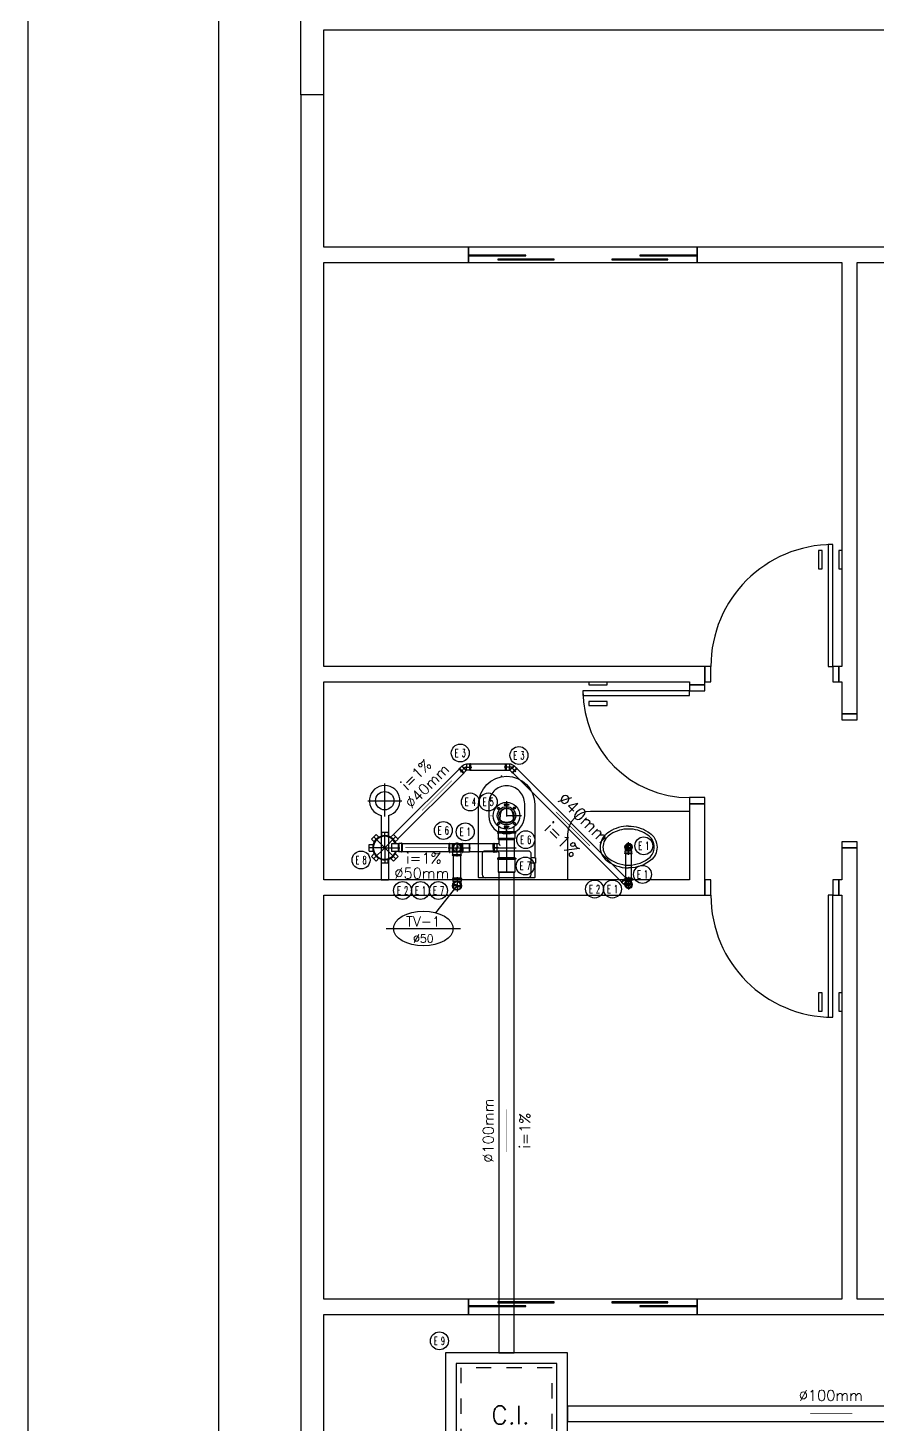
# Model space of a CAD drawing. Header units: metres. Extents: x 49 to 320, y -91 to 27.
# Drawn here: x 141.61 to 147.19, y -38.12 to -28.97 of the extents above; entities that cross this region are included whole.
import ezdxf
from ezdxf.enums import TextEntityAlignment as Align

# ---------------------------------------------------------------- set-up
doc = ezdxf.new("R2010")
doc.units = ezdxf.units.M
doc.header["$LTSCALE"] = 0.2
doc.linetypes.add('HIDDEN', pattern=[0.5, 0.25, -0.25])
doc.linetypes.add('LS', pattern=[0.5, 0.25, -0.25])
for name, color, linetype in [('ARQ-___-___-LEG', 3, 'Continuous'), ('ARQ-___-___-VST', 9, 'Continuous'), ('ARQ-EQP', 24, 'Continuous'), ('ARQ-EQP-___-INT', 7, 'Continuous'), ('CONEXAO_AG_FRIA', 6, 'Continuous'), ('CONEXAO_ESGOTO', 3, 'Continuous'), ('Diametro', 1, 'Continuous'), ('Fluxo', 1, 'Continuous'), ('Inclinacao', 1, 'Continuous'), ('LEGENDA_ID', 5, 'Continuous'), ('LEGENDA_ID_L', 5, 'Continuous'), ('LINHA_SIMETRIA', 1, 'LS'), ('Prumadas_L', 1, 'Continuous'), ('Prumadas_Q', 3, 'Continuous'), ('Prumadas_T', 3, 'Continuous'), ('TUBOS_ESGOTO', 100, 'Continuous')]:
    doc.layers.add(name, color=color, linetype=linetype)
doc.styles.add('R80', font='simplex.shx', dxfattribs={"height": 12})
doc.styles.add('ROMANS', font='romans', dxfattribs={"height": 6})

# ---------------------------------------------------------------- blocks, each defined once
blk = doc.blocks.new('SAC616S2')
at = {"layer": 'ARQ-EQP', "color": 0, "linetype": 'ByBlock'}
blk.add_lwpolyline([(18.17, -1.5, -0.329256), (18.5, -1.88), (18.5, -49.6, -0.412623), (0, -68, -0.412623), (-18.5, -49.6), (-18.5, -14.45), (-18.9, -14.45), (-18.9, -10.95), (-18.5, -10.95), (-18.5, -1.88, -0.329256), (-18.17, -1.5), (-17.25, -1.5), (0, -1.5), (17.29, -1.5)], format="xyb", close=True, dxfattribs=at)
at = {"layer": 'ARQ-EQP-___-INT'}
for p, q in [((-18.5, -10.95), (-16, -10.95)), ((-18.5, -14.45), (-16, -14.45))]:
    blk.add_line(p, q, dxfattribs=at)
blk.add_lwpolyline([(-14, -1.5, 0.324141), (-16, -3.5), (-16, -17.5, 0.333333), (-14.5, -19), (0, -19), (14.5, -19, 0.333333), (16, -17.5), (16, -3.5, 0.324141), (14, -1.5, 0.324141)], format="xyb", dxfattribs=at)
for points in [[(0, -61.7, 0.418677), (11.8, -50), (11.8, -42.1, 0.411784), (0, -30.2, 0.411784), (-11.8, -42.1), (-11.8, -50, 0.418677)], [(0, -47, -0.428571), (-4, -43.3), (-4.3, -39.3, -0.16754), (0, -37.8, -0.16754), (4.3, -39.3), (4, -43.3, -0.428571)]]:
    blk.add_lwpolyline(points, format="xyb", close=True, dxfattribs=at)
blk.add_point((3.34, -68), dxfattribs=at)
blk = doc.blocks.new('SACHS__2')
at = {"layer": 'ARQ-EQP', "color": 0, "linetype": 'ByBlock'}
for p, q in [((42.29, 2.4), (0, 2.4)), ((0, 2.4), (0, -2.4)), ((42.29, -2.4), (0, -2.4))]:
    blk.add_line(p, q, dxfattribs=at)
blk.add_arc((52, 0), 10, 193.88654, 166.11346, dxfattribs=at)
at = {"layer": 'ARQ-EQP-___-INT'}
for p, q in [((52, 11.2), (52, -11.2)), ((41.6, 0), (63.2, 0))]:
    blk.add_line(p, q, dxfattribs=at)
blk.add_circle((52, 0), 6, dxfattribs=at)
blk = doc.blocks.new('SAL37S_2')
at = {"layer": 'ARQ-EQP-___-INT'}
for points in [[(0, -10, 0.145827), (-16.8, -14.9, 0.090827), (-22, -19.4, 0.12568), (-24.8, -26.7, 0.221372), (-20.6, -38.8, 0.186059), (0, -46.5, 0.186059)], [(0, -10, -0.145827), (16.8, -14.9, -0.090827), (22, -19.4, -0.12568), (24.8, -26.7, -0.221372), (20.6, -38.8, -0.186059), (0, -46.5, -0.186059)]]:
    blk.add_lwpolyline(points, format="xyb", dxfattribs=at)
blk.add_lwpolyline([(0, -12.5, 0.14623), (-15.5, -17, 0.09047), (-20, -20.9, 0.123903), (-22.4, -27, 0.21906), (-18.9, -37, 0.185248), (0, -44.1, 0.185248), (18.8, -37, 0.21906), (22.3, -27, 0.123903), (20, -20.9, 0.09047), (15.5, -17, 0.14623)], format="xyb", close=True, dxfattribs=at)
blk.add_circle((0, -28.3), 1.8, dxfattribs=at)
blk = doc.blocks.new('inp_cx')
for p, q in [((40, 40), (-40, 40)), ((-40, 40), (-40, -40)), ((40, -40), (40, 40)), ((-40, -40), (40, -40))]:
    blk.add_line(p, q)
at = {"color": 1, "linetype": 'Continuous', "ltscale": 0.5}
for p, q in [((33, 33), (-33, 33)), ((-33, 33), (-33, -33)), ((33, -33), (33, 33)), ((-33, -33), (33, -33))]:
    blk.add_line(p, q, dxfattribs=at)
at = {"color": 1, "linetype": 'HIDDEN', "ltscale": 0.5}
for p, q in [((30, 30), (-30, 30)), ((-30, 30), (-30, -30)), ((30, -30), (30, 30)), ((-30, -30), (30, -30))]:
    blk.add_line(p, q, dxfattribs=at)
at = {"style": 'R80'}
blk.add_text('C.I.', height=12, dxfattribs=at).set_placement((-9.98, -6.88))
blk = doc.blocks.new('*U256', base_point=(451.6054, 175.6789))
at = {"linetype": 'Continuous'}
for p, q in [((451.5993, 175.7529), (451.5906, 175.7529)), ((451.5906, 175.7529), (451.5906, 175.7481)), ((451.5906, 175.7481), (451.5993, 175.7481)), ((451.6204, 175.7484), (451.6114, 175.7484)), ((451.6118, 175.7529), (451.6204, 175.7529)), ((451.6204, 175.7529), (451.6204, 175.7484)), ((451.5552, 175.5739), (451.5552, 175.6076)), ((451.5552, 175.5739), (451.6552, 175.5739)), ((451.5906, 175.6079), (451.5906, 175.603)), ((451.5993, 175.6079), (451.5906, 175.6079)), ((451.5906, 175.603), (451.5993, 175.603)), ((451.6204, 175.6033), (451.6114, 175.6033)), ((451.6118, 175.6079), (451.6204, 175.6079)), ((451.6204, 175.6079), (451.6204, 175.6033)), ((451.6552, 175.5739), (451.6552, 175.6076))]:
    blk.add_line(p, q, dxfattribs=at)
for centre, radius in [((451.6051, 175.6794), 0.0875), ((451.6051, 175.6794), 0.0604), ((451.6051, 175.6794), 0.05), ((451.6055, 175.7508), 0.00694), ((451.6059, 175.7505), 0.0045), ((451.6055, 175.6058), 0.00694), ((451.6059, 175.6054), 0.0045)]:
    blk.add_circle(centre, radius, dxfattribs=at)
at = {"layer": 'LINHA_SIMETRIA'}
for p, q in [((451.6054, 175.7749), (451.6054, 175.5848)), ((451.7043, 175.6789), (451.5033, 175.6789)), ((451.6054, 175.5577), (451.6054, 175.5911))]:
    blk.add_line(p, q, dxfattribs=at)
for centre in [(451.5529, 175.7271), (451.6565, 175.7298), (451.5538, 175.6289), (451.6565, 175.6289)]:
    blk.add_circle(centre, 0.00631, dxfattribs=at)
blk = doc.blocks.new('*U257', base_point=(450.8064, 175.4693))
at = {"linetype": 'Continuous'}
for p, q in [((450.7192, 175.5261), (450.7496, 175.5565)), ((450.7496, 175.5565), (450.7676, 175.5385)), ((450.7849, 175.5712), (450.7849, 175.5456)), ((450.7849, 175.5712), (450.8279, 175.5712)), ((450.8279, 175.5712), (450.8279, 175.5456)), ((450.8632, 175.5565), (450.8451, 175.5385)), ((450.8632, 175.5565), (450.8936, 175.5261)), ((450.7046, 175.4908), (450.7301, 175.4908)), ((450.7046, 175.4478), (450.7046, 175.4908)), ((450.7046, 175.4478), (450.7301, 175.4478)), ((450.7192, 175.5261), (450.7372, 175.5081)), ((450.8962, 175.4945), (450.8505, 175.4945)), ((450.8505, 175.4945), (450.8505, 175.4445)), ((450.8962, 175.4445), (450.8505, 175.4445)), ((450.8936, 175.5261), (450.8755, 175.5081)), ((450.8962, 175.4945), (450.8987, 175.497)), ((450.8962, 175.4445), (450.8962, 175.4945)), ((450.8962, 175.4445), (450.8987, 175.442)), ((450.8987, 175.497), (450.8987, 175.442)), ((450.9162, 175.497), (450.8987, 175.497)), ((450.9162, 175.442), (450.8987, 175.442)), ((450.9162, 175.4995), (450.9162, 175.497)), ((450.9187, 175.4995), (450.9162, 175.4995)), ((450.9162, 175.497), (450.9162, 175.442)), ((450.9162, 175.4395), (450.9162, 175.442)), ((450.9187, 175.497), (450.9187, 175.4995)), ((450.9212, 175.497), (450.9187, 175.497)), ((450.9187, 175.497), (450.9187, 175.442)), ((450.9212, 175.442), (450.9187, 175.442)), ((450.9187, 175.442), (450.9187, 175.4395)), ((450.9212, 175.442), (450.9187, 175.442)), ((450.9212, 175.497), (450.9212, 175.442)), ((450.7192, 175.4125), (450.7372, 175.4306)), ((450.7496, 175.3821), (450.7192, 175.4125)), ((450.7496, 175.3821), (450.7676, 175.4002)), ((450.7849, 175.3675), (450.7849, 175.393)), ((450.8279, 175.3675), (450.7849, 175.3675)), ((450.8279, 175.3675), (450.8279, 175.393)), ((450.8632, 175.3821), (450.8451, 175.4002)), ((450.8936, 175.4125), (450.8632, 175.3821)), ((450.8936, 175.4125), (450.8755, 175.4306)), ((450.9187, 175.4395), (450.9162, 175.4395))]:
    blk.add_line(p, q, dxfattribs=at)
for radius, start, end in [(0.0793, 18.51988, 341.75139), (0.075, 19.61557, 340.673)]:
    blk.add_arc((450.8064, 175.4693), radius, start, end, dxfattribs=at)
at = {"layer": 'LINHA_SIMETRIA'}
for q in [(450.728, 175.5478), (450.8064, 175.5802), (450.8848, 175.5478), (450.6955, 175.4693), (450.728, 175.3909), (450.8064, 175.3584), (450.8848, 175.3909), (450.932, 175.4693)]:
    blk.add_line((450.8064, 175.4693), q, dxfattribs=at)
blk = doc.blocks.new('*U258', base_point=(451.6054, 175.4693))
at = {"linetype": 'Continuous'}
for p, q in [((451.5454, 175.5693), (451.5454, 175.5643)), ((451.5504, 175.5693), (451.5454, 175.5693)), ((451.5454, 175.5643), (451.5504, 175.5643)), ((451.5504, 175.5743), (451.5504, 175.5693)), ((451.5504, 175.5743), (451.5504, 175.5693)), ((451.6604, 175.5743), (451.5504, 175.5743)), ((451.6604, 175.5693), (451.5504, 175.5693)), ((451.5504, 175.5643), (451.5504, 175.5293)), ((451.6604, 175.5643), (451.5504, 175.5643)), ((451.6604, 175.5743), (451.6604, 175.5693)), ((451.6604, 175.5693), (451.6654, 175.5693)), ((451.6654, 175.5643), (451.6604, 175.5643)), ((451.6604, 175.5643), (451.6604, 175.5293)), ((451.6654, 175.5693), (451.6654, 175.5643)), ((451.5187, 175.4971), (451.5212, 175.4971)), ((451.5187, 175.4971), (451.5187, 175.4421)), ((451.5187, 175.4421), (451.5212, 175.4421)), ((451.5187, 175.4421), (451.5212, 175.4421)), ((451.5212, 175.4996), (451.5237, 175.4996)), ((451.5212, 175.4971), (451.5212, 175.4996)), ((451.5212, 175.4971), (451.5212, 175.4421)), ((451.5212, 175.4421), (451.5212, 175.4396)), ((451.5237, 175.4996), (451.5237, 175.4971)), ((451.5237, 175.4971), (451.5412, 175.4971)), ((451.5237, 175.4971), (451.5237, 175.4421)), ((451.5237, 175.4396), (451.5237, 175.4421)), ((451.5237, 175.4421), (451.5412, 175.4421)), ((451.5437, 175.4946), (451.5412, 175.4971)), ((451.5412, 175.4971), (451.5412, 175.4421)), ((451.5437, 175.4446), (451.5412, 175.4421)), ((451.5437, 175.4446), (451.5437, 175.4946)), ((451.5554, 175.5243), (451.5504, 175.5293)), ((451.6604, 175.5293), (451.5504, 175.5293)), ((451.5554, 175.5243), (451.5554, 175.4925)), ((451.5554, 175.5243), (451.6554, 175.5243)), ((451.6554, 175.5243), (451.6551, 175.3942)), ((451.6554, 175.5243), (451.6604, 175.5293)), ((451.5212, 175.4396), (451.5237, 175.4396)), ((451.5562, 175.3942), (451.5562, 175.4304)), ((451.6062, 175.3942), (451.5562, 175.3942)), ((451.6062, 175.3942), (451.6551, 175.3942))]:
    blk.add_line(p, q, dxfattribs=at)
for centre, radius, start, end in [((451.5463, 175.4767), 0.0181, 15.70714, 98.05903), ((451.5444, 175.4326), 0.012, 349.27075, 93.08684)]:
    blk.add_arc(centre, radius, start, end, dxfattribs=at)
at = {"layer": 'LINHA_SIMETRIA'}
for p, q in [((451.6054, 175.5837), (451.6054, 175.5349)), ((451.5532, 175.4694), (451.5138, 175.4694))]:
    blk.add_line(p, q, dxfattribs=at)
at = {"layer": 'LINHA_SIMETRIA', "linetype": 'Continuous'}
for p, q in [((451.6054, 175.5837), (451.6054, 175.3807)), ((451.5137, 175.4693), (451.6683, 175.4693))]:
    blk.add_line(p, q, dxfattribs=at)
blk = doc.blocks.new('*U259', base_point=(452.4064, 175.2275))
at = {"linetype": 'Continuous'}
for p, q in [((452.3594, 175.2433), (452.3905, 175.2744)), ((452.3608, 175.2419), (452.3919, 175.273)), ((452.3622, 175.2405), (452.3934, 175.2716)), ((452.3721, 175.2306), (452.4033, 175.2617)), ((452.4033, 175.2589), (452.375, 175.2306)), ((452.3905, 175.2744), (452.3919, 175.273)), ((452.3905, 175.2744), (452.3919, 175.273)), ((452.3919, 175.273), (452.3934, 175.2744)), ((452.3934, 175.2744), (452.3948, 175.273)), ((452.3948, 175.273), (452.3934, 175.2716)), ((452.3934, 175.2716), (452.4033, 175.2617)), ((452.4033, 175.2589), (452.4033, 175.2617)), ((452.4033, 175.2589), (452.4112, 175.251)), ((452.3594, 175.2433), (452.3608, 175.2419)), ((452.3608, 175.2419), (452.3594, 175.2405)), ((452.3594, 175.2405), (452.3608, 175.2391)), ((452.3608, 175.2391), (452.3622, 175.2405)), ((452.3622, 175.2405), (452.3721, 175.2306)), ((452.375, 175.2306), (452.3721, 175.2306)), ((452.375, 175.2306), (452.3829, 175.2227))]:
    blk.add_line(p, q, dxfattribs=at)
for radius in [0.024, 0.022]:
    blk.add_circle((452.4064, 175.2275), radius, dxfattribs=at)
for centre, radius, start, end in [((452.4064, 175.2275), 0.02, 45.00137, 224.99736), ((452.4025, 175.2172), 0.0109, 69.02682, 200.97445), ((452.4064, 175.2275), 0.02, 225.00264, 44.99863), ((452.4103, 175.2377), 0.0109, 249.02682, 20.97445)]:
    blk.add_arc(centre, radius, start, end, dxfattribs=at)
at = {"layer": 'LINHA_SIMETRIA'}
for p, q in [((452.3703, 175.2636), (452.4284, 175.2055)), ((452.4245, 175.2455), (452.3875, 175.2086))]:
    blk.add_line(p, q, dxfattribs=at)
blk = doc.blocks.new('*U260', base_point=(452.4064, 175.2275))
at = {"linetype": 'Continuous'}
for p, q in [((452.3844, 175.2703), (452.3824, 175.2703)), ((452.3824, 175.2703), (452.3824, 175.2683)), ((452.3824, 175.2683), (452.3844, 175.2683)), ((452.3844, 175.2723), (452.4284, 175.2723)), ((452.3844, 175.2723), (452.3844, 175.2703)), ((452.3844, 175.2703), (452.4284, 175.2703)), ((452.3844, 175.2683), (452.3844, 175.2543)), ((452.3844, 175.2683), (452.4284, 175.2683)), ((452.4284, 175.2723), (452.4284, 175.2703)), ((452.4284, 175.2723), (452.4284, 175.2703)), ((452.4284, 175.2703), (452.4304, 175.2703)), ((452.4284, 175.2683), (452.4284, 175.2543)), ((452.4304, 175.2683), (452.4284, 175.2683)), ((452.4304, 175.2703), (452.4304, 175.2683)), ((452.3844, 175.2543), (452.4284, 175.2543)), ((452.3864, 175.2523), (452.3844, 175.2543)), ((452.4264, 175.2523), (452.3864, 175.2523)), ((452.3864, 175.2523), (452.3864, 175.2275)), ((452.4264, 175.2523), (452.4284, 175.2543)), ((452.4264, 175.2275), (452.4264, 175.2523))]:
    blk.add_line(p, q, dxfattribs=at)
for radius, start, end in [(0.024, 146.44269, 33.55731), (0.022, 155.38002, 24.61998), (0.02, 180, 0)]:
    blk.add_arc((452.4064, 175.2275), radius, start, end, dxfattribs=at)
at = {"layer": 'LINHA_SIMETRIA'}
for p, q in [((452.4064, 175.2794), (452.4064, 175.1964)), ((452.4336, 175.2275), (452.3792, 175.2275))]:
    blk.add_line(p, q, dxfattribs=at)
blk = doc.blocks.new('*U261', base_point=(452.4064, 175.4741))
at = {"linetype": 'Continuous'}
for p, q in [((452.3864, 175.4496), (452.3844, 175.4476)), ((452.3844, 175.4336), (452.3844, 175.4476)), ((452.4284, 175.4476), (452.3844, 175.4476)), ((452.3864, 175.4496), (452.3864, 175.4608)), ((452.3864, 175.4496), (452.4264, 175.4496)), ((452.4264, 175.4496), (452.4264, 175.4608)), ((452.4264, 175.4496), (452.4284, 175.4476)), ((452.4284, 175.4336), (452.4284, 175.4476)), ((452.3824, 175.4336), (452.3844, 175.4336)), ((452.3824, 175.4316), (452.3824, 175.4336)), ((452.3844, 175.4316), (452.3824, 175.4316)), ((452.4284, 175.4336), (452.3844, 175.4336)), ((452.3844, 175.4296), (452.3844, 175.4316)), ((452.3844, 175.4296), (452.3844, 175.4316)), ((452.4284, 175.4316), (452.3844, 175.4316)), ((452.4284, 175.4296), (452.3844, 175.4296)), ((452.4304, 175.4336), (452.4284, 175.4336)), ((452.4284, 175.4296), (452.4284, 175.4316)), ((452.4284, 175.4316), (452.4304, 175.4316)), ((452.4304, 175.4316), (452.4304, 175.4336))]:
    blk.add_line(p, q, dxfattribs=at)
for radius in [0.024, 0.022]:
    blk.add_circle((452.4064, 175.4741), radius, dxfattribs=at)
for centre, radius, start, end in [((452.4064, 175.4741), 0.02, 0.00264, 179.99863), ((452.3964, 175.4696), 0.0109, 24.02682, 155.97445), ((452.4064, 175.4741), 0.02, 180.00137, 359.99736), ((452.4164, 175.4785), 0.0109, 204.02682, 335.97445)]:
    blk.add_arc(centre, radius, start, end, dxfattribs=at)
at = {"layer": 'LINHA_SIMETRIA'}
for p, q in [((452.3808, 175.4741), (452.4331, 175.4741)), ((452.4064, 175.423), (452.4064, 175.5052))]:
    blk.add_line(p, q, dxfattribs=at)
blk = doc.blocks.new('*U262', base_point=(451.6358, 175.9981))
at = {"linetype": 'Continuous'}
for p, q in [((451.5983, 176.0203), (451.5983, 175.9773)), ((451.5983, 176.0203), (451.5983, 175.9988)), ((451.5983, 176.0203), (451.6032, 176.0203)), ((451.5983, 175.9773), (451.5983, 176.0203)), ((451.5983, 175.9773), (451.5983, 175.9988)), ((451.6032, 176.0203), (451.6032, 176.0193)), ((451.6032, 175.9783), (451.6032, 176.0202)), ((451.6032, 176.0193), (451.6032, 175.9775)), ((451.6032, 176.0193), (451.6243, 176.0193)), ((451.6243, 176.0193), (451.6243, 175.999)), ((451.6243, 176.0193), (451.6252, 176.0183)), ((451.6243, 175.9783), (451.6243, 175.9987)), ((451.6252, 176.0183), (451.6252, 175.999)), ((451.6252, 175.9793), (451.6252, 175.9987)), ((451.6267, 175.9778), (451.6411, 175.9922)), ((451.6268, 175.9791), (451.6405, 175.9928)), ((451.6544, 176.0067), (451.6407, 175.993)), ((451.6557, 176.0068), (451.6413, 175.9924)), ((451.6557, 176.0068), (451.6544, 176.0067)), ((451.6557, 176.0068), (451.6551, 176.006)), ((451.6551, 176.006), (451.6551, 176.006)), ((451.6707, 175.9918), (451.6557, 176.0068)), ((451.6714, 175.9925), (451.6707, 175.9918)), ((451.6748, 175.9891), (451.6714, 175.9925)), ((451.5983, 175.9773), (451.6032, 175.9773)), ((451.6032, 175.9773), (451.6032, 175.9783)), ((451.6032, 175.9783), (451.6243, 175.9783)), ((451.6243, 175.9783), (451.6252, 175.9793)), ((451.6267, 175.9778), (451.6268, 175.9791)), ((451.6417, 175.9628), (451.6267, 175.9778)), ((451.641, 175.9621), (451.6417, 175.9628)), ((451.6444, 175.9586), (451.641, 175.9621)), ((451.6444, 175.9586), (451.6748, 175.9891)), ((451.6748, 175.9891), (451.6596, 175.9738))]:
    blk.add_line(p, q, dxfattribs=at)
blk.add_line((451.6417, 175.9628), (451.6707, 175.9918))
for centre, radius, start, end in [((451.6157, 175.9521), 0.0669, 54.63984, 81.85374), ((451.6256, 175.9764), 0.00296, 64.8697, 98.13757)]:
    blk.add_arc(centre, radius, start, end, dxfattribs=at)
at = {"layer": 'LINHA_SIMETRIA'}
for p, q in [((451.6381, 175.9981), (451.5901, 175.9981)), ((451.6329, 176.001), (451.6655, 175.9683))]:
    blk.add_line(p, q, dxfattribs=at)
blk = doc.blocks.new('*U263', base_point=(451.3351, 175.9981))
at = {"linetype": 'Continuous'}
for p, q in [((451.2928, 175.9873), (451.2963, 175.9907)), ((451.2963, 175.9907), (451.297, 175.99)), ((451.297, 175.99), (451.312, 176.005)), ((451.312, 176.005), (451.3264, 175.9906)), ((451.312, 176.005), (451.3133, 176.0049)), ((451.3133, 176.0049), (451.327, 175.9912)), ((451.3408, 175.9773), (451.3271, 175.991)), ((451.343, 176.0183), (451.3422, 176.0173)), ((451.3422, 176.0173), (451.3422, 175.9979)), ((451.3422, 175.9783), (451.3422, 175.9977)), ((451.3642, 176.0183), (451.343, 176.0183)), ((451.343, 176.0183), (451.3431, 176.0173)), ((451.343, 176.0183), (451.343, 175.9979)), ((451.343, 175.9773), (451.343, 175.9977)), ((451.3431, 176.0173), (451.3431, 176.0173)), ((451.3691, 176.0193), (451.3642, 176.0193)), ((451.3642, 176.0193), (451.3642, 176.0183)), ((451.3691, 175.9763), (451.3691, 176.0193)), ((451.3691, 176.0193), (451.3691, 175.9978)), ((451.2928, 175.9873), (451.3232, 175.9569)), ((451.2928, 175.9873), (451.308, 175.9721)), ((451.3232, 175.9569), (451.2928, 175.9873)), ((451.326, 175.961), (451.2964, 175.9906)), ((451.297, 175.99), (451.3266, 175.9604)), ((451.3232, 175.9569), (451.308, 175.9721)), ((451.3232, 175.9569), (451.3267, 175.9603)), ((451.326, 175.961), (451.341, 175.976)), ((451.3267, 175.9603), (451.326, 175.961)), ((451.341, 175.976), (451.3266, 175.9904)), ((451.341, 175.976), (451.3408, 175.9773)), ((451.343, 175.9773), (451.3422, 175.9783)), ((451.3642, 175.9773), (451.343, 175.9773)), ((451.3642, 175.9763), (451.3642, 175.9773)), ((451.3691, 175.9763), (451.3642, 175.9763))]:
    blk.add_line(p, q, dxfattribs=at)
blk.add_line((451.3642, 175.9773), (451.3642, 176.0183))
for centre, radius, start, end in [((451.3534, 175.9513), 0.0669, 99.63984, 126.85374), ((451.3432, 175.9755), 0.00296, 109.8697, 143.13757)]:
    blk.add_arc(centre, radius, start, end, dxfattribs=at)
at = {"layer": 'LINHA_SIMETRIA'}
for p, q in [((451.3368, 175.9997), (451.3028, 175.9658)), ((451.331, 175.9981), (451.3772, 175.9981))]:
    blk.add_line(p, q, dxfattribs=at)
blk = doc.blocks.new('*U264', base_point=(451.2804, 175.4693))
at = {"linetype": 'Continuous'}
for p, q in [((451.2279, 175.4968), (451.2304, 175.4968)), ((451.2279, 175.4968), (451.2304, 175.4968)), ((451.2279, 175.4418), (451.2279, 175.4968)), ((451.2279, 175.4418), (451.2304, 175.4418)), ((451.2304, 175.4993), (451.2329, 175.4993)), ((451.2304, 175.4968), (451.2304, 175.4993)), ((451.2304, 175.4418), (451.2304, 175.4968)), ((451.2304, 175.4418), (451.2304, 175.4393)), ((451.2329, 175.4993), (451.2329, 175.4968)), ((451.2329, 175.4968), (451.2504, 175.4968)), ((451.2329, 175.4418), (451.2329, 175.4968)), ((451.2329, 175.4393), (451.2329, 175.4418)), ((451.2329, 175.4418), (451.2504, 175.4418)), ((451.2529, 175.4943), (451.2504, 175.4968)), ((451.2504, 175.4418), (451.2504, 175.4968)), ((451.2529, 175.4443), (451.2504, 175.4418)), ((451.2639, 175.4943), (451.2529, 175.4943)), ((451.2529, 175.4943), (451.2529, 175.4812)), ((451.2529, 175.4574), (451.2529, 175.4443)), ((451.2529, 175.4443), (451.2639, 175.4444)), ((451.318, 175.4943), (451.297, 175.4943)), ((451.2971, 175.4444), (451.318, 175.4445)), ((451.3111, 175.4693), (451.3111, 175.4694)), ((451.318, 175.469), (451.318, 175.4943)), ((451.318, 175.469), (451.318, 175.4445)), ((451.2304, 175.4393), (451.2329, 175.4393))]:
    blk.add_line(p, q, dxfattribs=at)
for radius in [0.03, 0.0275]:
    blk.add_circle((451.2804, 175.4693), radius, dxfattribs=at)
for centre, radius, start, end in [((451.2804, 175.4693), 0.025, 90.00137, 269.99736), ((451.286, 175.4568), 0.0137, 114.02682, 245.97445), ((451.2804, 175.4693), 0.025, 270.00264, 89.99863), ((451.2749, 175.4818), 0.0137, 294.02682, 65.97445)]:
    blk.add_arc(centre, radius, start, end, dxfattribs=at)
at = {"layer": 'LINHA_SIMETRIA'}
for p, q in [((451.2233, 175.4693), (451.2477, 175.4693)), ((451.2233, 175.4693), (451.3248, 175.4693)), ((451.2804, 175.4352), (451.2804, 175.5036))]:
    blk.add_line(p, q, dxfattribs=at)
blk = doc.blocks.new('*U265', base_point=(451.2804, 175.4693))
at = {"linetype": 'Continuous'}
for p, q in [((451.2554, 175.4422), (451.2529, 175.4397)), ((451.2554, 175.4693), (451.2554, 175.4422)), ((451.2554, 175.4422), (451.3054, 175.4422)), ((451.3054, 175.4422), (451.3054, 175.4693)), ((451.3054, 175.4422), (451.3079, 175.4397)), ((451.2504, 175.4197), (451.2504, 175.4222)), ((451.2504, 175.4222), (451.2529, 175.4222)), ((451.2529, 175.4197), (451.2504, 175.4197)), ((451.3079, 175.4397), (451.2529, 175.4397)), ((451.2529, 175.4222), (451.2529, 175.4397)), ((451.3079, 175.4222), (451.2529, 175.4222)), ((451.2529, 175.4172), (451.2529, 175.4197)), ((451.3079, 175.4197), (451.253, 175.4197)), ((451.253, 175.4172), (451.253, 175.4197)), ((451.3079, 175.4172), (451.253, 175.4172)), ((451.3079, 175.4222), (451.3079, 175.4397)), ((451.3104, 175.4222), (451.3079, 175.4222)), ((451.3079, 175.4197), (451.3104, 175.4197)), ((451.3079, 175.4172), (451.3079, 175.4197)), ((451.3104, 175.4197), (451.3104, 175.4222))]:
    blk.add_line(p, q, dxfattribs=at)
for radius, start, end in [(0.03, 326.44269, 213.55731), (0.0275, 335.38002, 204.61998), (0.025, 0, 180)]:
    blk.add_arc((451.2804, 175.4693), radius, start, end, dxfattribs=at)
at = {"layer": 'LINHA_SIMETRIA'}
for p, q in [((451.2489, 175.4693), (451.312, 175.4693)), ((451.2804, 175.4125), (451.2804, 175.5022))]:
    blk.add_line(p, q, dxfattribs=at)
blk = doc.blocks.new('*U266', base_point=(451.2804, 175.2201))
at = {"linetype": 'Continuous'}
for p, q in [((451.2504, 175.2698), (451.2504, 175.2673)), ((451.2529, 175.2698), (451.2504, 175.2698)), ((451.2504, 175.2673), (451.2529, 175.2673)), ((451.2529, 175.2723), (451.2529, 175.2698)), ((451.2529, 175.2723), (451.3079, 175.2723)), ((451.2529, 175.2698), (451.3079, 175.2698)), ((451.2529, 175.2673), (451.2529, 175.2498)), ((451.2529, 175.2673), (451.3079, 175.2673)), ((451.3079, 175.2723), (451.3079, 175.2698)), ((451.3079, 175.2723), (451.3079, 175.2698)), ((451.3079, 175.2698), (451.3104, 175.2698)), ((451.3104, 175.2673), (451.3079, 175.2673)), ((451.3079, 175.2673), (451.3079, 175.2498)), ((451.3104, 175.2698), (451.3104, 175.2673)), ((451.2554, 175.2473), (451.2529, 175.2498)), ((451.2529, 175.2498), (451.276, 175.2498)), ((451.2554, 175.2473), (451.2554, 175.2367)), ((451.2677, 175.2473), (451.2554, 175.2473)), ((451.2849, 175.2498), (451.3079, 175.2498)), ((451.3054, 175.2473), (451.2932, 175.2473)), ((451.3054, 175.2473), (451.3079, 175.2498)), ((451.3054, 175.2473), (451.3054, 175.2367))]:
    blk.add_line(p, q, dxfattribs=at)
for radius in [0.03, 0.0275]:
    blk.add_circle((451.2804, 175.2201), radius, dxfattribs=at)
for centre, radius, start, end in [((451.2804, 175.2201), 0.025, 0.00137, 179.99736), ((451.2679, 175.2146), 0.0137, 24.02682, 155.97445), ((451.2804, 175.2201), 0.025, 180.00264, 359.99863), ((451.2929, 175.2257), 0.0137, 204.02682, 335.97445)]:
    blk.add_arc(centre, radius, start, end, dxfattribs=at)
at = {"layer": 'LINHA_SIMETRIA'}
for p, q in [((451.2804, 175.277), (451.2804, 175.1813)), ((451.3131, 175.2201), (451.2478, 175.2201))]:
    blk.add_line(p, q, dxfattribs=at)
blk = doc.blocks.new('*U267', base_point=(451.6054, 175.405))
at = {"linetype": 'Continuous'}
for p, q in [((451.5504, 175.4), (451.5454, 175.4)), ((451.5454, 175.4), (451.5454, 175.395)), ((451.5454, 175.395), (451.5504, 175.395)), ((451.5504, 175.405), (451.5504, 175.4)), ((451.5504, 175.405), (451.6604, 175.405)), ((451.5504, 175.4), (451.6604, 175.4)), ((451.5504, 175.395), (451.6604, 175.395)), ((451.5504, 175.395), (451.5504, 175.3101)), ((451.6604, 175.405), (451.6604, 175.4)), ((451.6604, 175.405), (451.6604, 175.4)), ((451.6604, 175.4), (451.6654, 175.4)), ((451.6654, 175.395), (451.6604, 175.395)), ((451.6604, 175.395), (451.6604, 175.3101)), ((451.6654, 175.4), (451.6654, 175.395)), ((451.5504, 175.3101), (451.6604, 175.3101))]:
    blk.add_line(p, q, dxfattribs=at)
at = {"layer": 'LINHA_SIMETRIA'}
blk.add_line((451.6054, 175.4144), (451.6054, 175.296), dxfattribs=at)
blk = doc.blocks.new('*U268', base_point=(451.3147, 175.469))
at = {"linetype": 'Continuous'}
for p, q in [((451.3147, 175.4965), (451.3172, 175.4965)), ((451.3147, 175.4415), (451.3147, 175.4964)), ((451.3147, 175.4964), (451.3172, 175.4964)), ((451.3147, 175.4415), (451.3172, 175.4415)), ((451.3172, 175.4965), (451.3172, 175.499)), ((451.3172, 175.499), (451.3197, 175.499)), ((451.3172, 175.4415), (451.3172, 175.4964)), ((451.3172, 175.4415), (451.3172, 175.439)), ((451.3197, 175.499), (451.3197, 175.4965)), ((451.3197, 175.4415), (451.3197, 175.4965)), ((451.3197, 175.4965), (451.3622, 175.4965)), ((451.3197, 175.439), (451.3197, 175.4415)), ((451.3197, 175.4415), (451.3622, 175.4415)), ((451.3622, 175.4415), (451.3622, 175.4965)), ((451.3172, 175.439), (451.3197, 175.439))]:
    blk.add_line(p, q, dxfattribs=at)
at = {"layer": 'LINHA_SIMETRIA'}
blk.add_line((451.31, 175.469), (451.3692, 175.469), dxfattribs=at)

msp = doc.modelspace()

# ---------------------------------------------------------------- linework, layer by layer
at = {"color": 15}
msp.add_line((141.6146, -16.3273), (141.6146, -43.1083), dxfattribs=at)
at = {"color": 0}
msp.add_line((142.8646, -16.8273), (142.8646, -42.6083), dxfattribs=at)
for p, q in [((143.406, -29.4058), (143.406, -38.4058)), ((143.556, -29.4058), (143.406, -29.4058)), ((143.556, -30.4058), (143.556, -29.4058)), ((144.506, -30.4058), (143.556, -30.4058)), ((144.506, -30.5058), (144.506, -30.4058)), ((144.507, -30.4058), (144.506, -30.4058)), ((144.506, -30.4058), (144.506, -30.5058)), ((146.005, -30.4058), (144.507, -30.4058)), ((144.507, -30.5058), (144.507, -30.4058)), ((144.8823, -30.4583), (144.513, -30.4583)), ((144.513, -30.4583), (144.513, -30.4633)), ((144.513, -30.4633), (144.8823, -30.4633)), ((145.0669, -30.4833), (144.6976, -30.4833)), ((144.6976, -30.4833), (144.6976, -30.4883)), ((144.6976, -30.4883), (145.0669, -30.4883)), ((144.8823, -30.4633), (144.8823, -30.4583)), ((145.0669, -30.4883), (145.0669, -30.4833)), ((145.8144, -30.4833), (145.4451, -30.4833)), ((145.4451, -30.4833), (145.4451, -30.4883)), ((145.4451, -30.4883), (145.8144, -30.4883)), ((145.999, -30.4583), (145.6298, -30.4583)), ((145.6298, -30.4583), (145.6298, -30.4633)), ((145.6298, -30.4633), (145.999, -30.4633)), ((145.8144, -30.4883), (145.8144, -30.4833)), ((145.999, -30.4633), (145.999, -30.4583)), ((146.006, -30.4058), (146.005, -30.4058)), ((146.005, -30.4058), (146.005, -30.5058)), ((146.006, -30.4058), (146.006, -30.5058)), ((147.4535, -30.4058), (146.006, -30.4058)), ((146.006, -30.5058), (146.006, -30.4058)), ((143.556, -33.1558), (143.556, -30.5058)), ((143.556, -30.5058), (144.506, -30.5058)), ((144.506, -30.5058), (144.507, -30.5058)), ((144.507, -30.5058), (146.005, -30.5058)), ((146.005, -30.5058), (146.006, -30.5058)), ((146.006, -30.5058), (146.956, -30.5058)), ((146.956, -30.5058), (146.956, -33.1558)), ((147.056, -33.4658), (147.056, -30.5058)), ((147.056, -30.5058), (147.4535, -30.5058)), ((146.801, -32.3958), (146.801, -32.5158)), ((146.826, -32.3958), (146.801, -32.3958)), ((146.826, -32.5158), (146.826, -32.3958)), ((146.896, -32.3558), (146.866, -32.3558)), ((146.866, -32.3558), (146.866, -33.1558)), ((146.896, -33.1558), (146.896, -32.3558)), ((146.936, -32.3958), (146.936, -32.5158)), ((146.956, -32.3958), (146.936, -32.3958)), ((146.801, -32.5158), (146.826, -32.5158)), ((146.936, -32.5158), (146.956, -32.5158)), ((146.056, -33.1558), (143.556, -33.1558)), ((146.056, -33.2558), (146.056, -33.1558)), ((146.096, -33.1558), (146.056, -33.1558)), ((146.056, -33.1558), (146.056, -33.2558)), ((146.096, -33.2558), (146.096, -33.1558)), ((146.866, -33.1558), (146.896, -33.1558)), ((146.936, -33.1558), (146.896, -33.1558)), ((146.896, -33.1558), (146.896, -33.2558)), ((146.936, -33.1558), (146.936, -33.2558)), ((146.956, -33.1558), (146.936, -33.1558)), ((146.936, -33.2558), (146.936, -33.1558)), ((143.556, -34.5558), (143.556, -33.2558)), ((143.556, -33.2558), (145.956, -33.2558)), ((145.956, -33.3158), (145.256, -33.3158)), ((145.256, -33.3158), (145.256, -33.3458)), ((145.296, -33.2558), (145.296, -33.2758)), ((145.296, -33.2758), (145.416, -33.2758)), ((145.416, -33.2758), (145.416, -33.2558)), ((145.956, -33.2558), (145.956, -33.2758)), ((145.956, -33.2758), (146.056, -33.2758)), ((146.056, -33.2758), (145.956, -33.2758)), ((145.956, -33.2758), (145.956, -33.3158)), ((145.956, -33.3158), (146.056, -33.3158)), ((145.956, -33.3458), (145.956, -33.3158)), ((146.056, -33.2758), (146.056, -33.2558)), ((146.056, -33.2558), (146.096, -33.2558)), ((146.056, -33.3158), (146.056, -33.2758)), ((146.896, -33.2558), (146.936, -33.2558)), ((146.936, -33.2558), (146.956, -33.2558)), ((146.956, -33.2558), (146.956, -33.4658)), ((145.256, -33.3458), (145.956, -33.3458)), ((145.416, -33.3858), (145.296, -33.3858)), ((145.296, -33.3858), (145.296, -33.4108)), ((145.296, -33.4108), (145.416, -33.4108)), ((145.416, -33.4108), (145.416, -33.3858)), ((146.956, -33.4658), (147.056, -33.4658)), ((147.056, -33.4658), (146.956, -33.4658)), ((146.956, -33.4658), (146.956, -33.5058)), ((146.956, -33.5058), (147.056, -33.5058)), ((147.056, -33.5058), (147.056, -33.4658)), ((145.956, -34.0158), (145.956, -34.0558)), ((146.056, -34.0158), (145.956, -34.0158)), ((145.956, -34.0558), (145.956, -34.5558)), ((146.056, -34.0558), (145.956, -34.0558)), ((145.956, -34.0558), (146.056, -34.0558)), ((146.056, -34.0558), (146.056, -34.0158)), ((146.056, -34.5558), (146.056, -34.0558)), ((145.956, -34.1058), (145.306, -34.1058)), ((145.156, -34.2558), (145.156, -34.5558)), ((146.956, -34.3058), (146.956, -34.3458)), ((147.056, -34.3058), (146.956, -34.3058)), ((147.056, -34.3458), (147.056, -34.3058)), ((146.956, -34.3458), (146.956, -34.5558)), ((147.056, -34.3458), (146.956, -34.3458)), ((146.956, -34.3458), (147.056, -34.3458)), ((147.056, -37.3058), (147.056, -34.3458)), ((145.956, -34.5558), (143.556, -34.5558)), ((146.056, -34.6558), (146.056, -34.5558)), ((146.096, -34.5558), (146.056, -34.5558)), ((146.056, -34.5558), (146.056, -34.6558)), ((146.096, -34.6558), (146.096, -34.5558)), ((146.936, -34.5558), (146.896, -34.5558)), ((146.896, -34.5558), (146.896, -34.6558)), ((146.936, -34.5558), (146.936, -34.6558)), ((146.956, -34.5558), (146.936, -34.5558)), ((146.936, -34.6558), (146.936, -34.5558)), ((143.556, -37.3058), (143.556, -34.6558)), ((143.556, -34.6558), (146.056, -34.6558)), ((146.056, -34.6558), (146.096, -34.6558)), ((146.866, -34.6558), (146.866, -35.4558)), ((146.896, -34.6558), (146.866, -34.6558)), ((146.896, -34.6558), (146.936, -34.6558)), ((146.896, -35.4558), (146.896, -34.6558)), ((146.936, -34.6558), (146.956, -34.6558)), ((146.956, -34.6558), (146.956, -37.3058)), ((146.801, -35.2958), (146.801, -35.4158)), ((146.826, -35.2958), (146.801, -35.2958)), ((146.826, -35.4158), (146.826, -35.2958)), ((146.936, -35.2958), (146.936, -35.4158)), ((146.956, -35.2958), (146.936, -35.2958)), ((146.801, -35.4158), (146.826, -35.4158)), ((146.936, -35.4158), (146.956, -35.4158)), ((146.866, -35.4558), (146.896, -35.4558)), ((144.506, -37.3058), (143.556, -37.3058)), ((144.506, -37.4058), (144.506, -37.3058)), ((144.507, -37.3058), (144.506, -37.3058)), ((144.506, -37.3058), (144.506, -37.4058)), ((146.005, -37.3058), (144.507, -37.3058)), ((144.507, -37.4058), (144.507, -37.3058)), ((144.8823, -37.3483), (144.513, -37.3483)), ((144.513, -37.3483), (144.513, -37.3533)), ((144.513, -37.3533), (144.8823, -37.3533)), ((145.0669, -37.3233), (144.6976, -37.3233)), ((144.6976, -37.3233), (144.6976, -37.3283)), ((144.6976, -37.3283), (145.0669, -37.3283)), ((144.8823, -37.3533), (144.8823, -37.3483)), ((145.0669, -37.3283), (145.0669, -37.3233)), ((145.8144, -37.3233), (145.4451, -37.3233)), ((145.4451, -37.3233), (145.4451, -37.3283)), ((145.4451, -37.3283), (145.8144, -37.3283)), ((145.999, -37.3483), (145.6298, -37.3483)), ((145.6298, -37.3483), (145.6298, -37.3533)), ((145.6298, -37.3533), (145.999, -37.3533)), ((145.8144, -37.3283), (145.8144, -37.3233)), ((145.999, -37.3533), (145.999, -37.3483)), ((146.006, -37.3058), (146.005, -37.3058)), ((146.005, -37.3058), (146.005, -37.4058)), ((146.006, -37.3058), (146.006, -37.4058)), ((146.956, -37.3058), (146.006, -37.3058)), ((146.006, -37.4058), (146.006, -37.3058)), ((147.4535, -37.3058), (147.056, -37.3058)), ((143.556, -38.4058), (143.556, -37.4058)), ((143.556, -37.4058), (144.506, -37.4058)), ((144.506, -37.4058), (144.507, -37.4058)), ((144.507, -37.4058), (146.005, -37.4058)), ((146.005, -37.4058), (146.006, -37.4058)), ((146.006, -37.4058), (147.4535, -37.4058))]:
    msp.add_line(p, q)
for centre, radius, start, end in [((146.896, -33.1558), 0.8, 90, 180), ((145.956, -33.3158), 0.7, 180, 270), ((145.306, -34.2558), 0.15, 90, 180), ((146.896, -34.6558), 0.8, 180, 270)]:
    msp.add_arc(centre, radius, start, end)
at = {"layer": 'ARQ-___-___-VST'}
for p, q in [((143.406, -29.4058), (143.406, -28.4058)), ((143.556, -29.4058), (143.556, -28.9808)), ((143.556, -28.9808), (152.051, -28.9808))]:
    msp.add_line(p, q, dxfattribs=at)
at = {"layer": 'CONEXAO_AG_FRIA'}
msp.add_line((144.755, -34.256), (144.755, -34.4885), dxfattribs=at)
at = {"layer": 'Fluxo'}
for points in [[(144.3965, -33.9039, 0.0035, 0.0035, 0), (144.248, -34.0524, 0.035, 0, 0), (144.1985, -34.1019, 0, 0, 0)], [(145.3025, -34.3328, 0.004, 0.004, 0), (145.1328, -34.1631, 0.04, 0, 0), (145.0763, -34.1065, 0, 0, 0)], [(144.0908, -34.3444, 0.0035, 0.0035, 0), (144.3008, -34.3444, 0.035, 0, 0), (144.3708, -34.3444, 0, 0, 0)], [(144.755, -36.0599, 0.0035, 0.0035, 0), (144.755, -36.2699, 0.035, 0, 0), (144.755, -36.3399, 0, 0, 0)], [(147.0228, -38.0562, 0.0035, 0.0035, 0), (146.8128, -38.0562, 0.035, 0, 0), (146.7428, -38.0562, 0, 0, 0)]]:
    msp.add_lwpolyline(points, format="xyseb", dxfattribs=at)
at = {"layer": 'LEGENDA_ID_L'}
for centre in [(144.4514, -33.7231), (144.8364, -33.739), (144.5174, -34.044), (144.635, -34.044), (144.3405, -34.231), (144.484, -34.2401), (144.8808, -34.2914), (145.6556, -34.3317), (143.8004, -34.4247), (144.8777, -34.464), (145.6471, -34.5193), (144.073, -34.6248), (144.1906, -34.6248), (144.3082, -34.6248), (145.3324, -34.6153), (145.45, -34.6153), (144.3146, -37.5785)]:
    msp.add_circle(centre, 0.0588, dxfattribs=at)
at = {"layer": 'Prumadas_L'}
for p, q in [((144.2906, -34.771), (144.4301, -34.5935)), ((143.9651, -34.8745), (144.4533, -34.8745))]:
    msp.add_line(p, q, dxfattribs=at)
at = {"layer": 'Prumadas_Q'}
msp.add_ellipse((144.2092, -34.8745), major_axis=(0.1953, 0), ratio=0.583333, dxfattribs=at)
at = {"layer": 'TUBOS_ESGOTO', "linetype": 'Continuous'}
for points in [[(144.444, -33.828), (144.0139, -34.2582), (144.0421, -34.2865), (144.4723, -33.8563), (144.444, -33.828)], [(144.5187, -33.8356), (144.7479, -33.8356), (144.7479, -33.7956), (144.5187, -33.7956), (144.5187, -33.8356)], [(144.7953, -33.8538), (145.5104, -34.5689), (145.5387, -34.5407), (144.8236, -33.8255), (144.7953, -33.8538)], [(144.0708, -34.3694), (144.3776, -34.3694), (144.3776, -34.3194), (144.0708, -34.3194), (144.0708, -34.3694)], [(144.5118, -34.3697), (144.6684, -34.3695), (144.6683, -34.3195), (144.5117, -34.3197), (144.5118, -34.3697)], [(144.4051, -34.3965), (144.4051, -34.5414), (144.4551, -34.5414), (144.4551, -34.3965), (144.4051, -34.3965)], [(145.536, -34.3841), (145.536, -34.5414), (145.576, -34.5414), (145.576, -34.3841), (145.536, -34.3841)], [(144.705, -34.5036), (144.705, -37.6562), (144.805, -37.6562), (144.805, -34.5036), (144.705, -34.5036)], [(151.3605, -38.0062), (145.155, -38.0062), (145.155, -38.1062), (151.3605, -38.1062), (151.3605, -38.0062)]]:
    msp.add_lwpolyline(points, dxfattribs=at)

# ---------------------------------------------------------------- block references
at = {"xscale": 0.01, "yscale": 0.01, "zscale": 0.01}
for name, p, rotation in [('SAC616S2', (144.756, -34.5558), 180), ('SACHS__2', (143.956, -34.5558), 90)]:
    msp.add_blockref(name, p, dxfattribs=dict(at, rotation=rotation))
at = {"xscale": 0.0075, "yscale": 0.0075, "zscale": 0.0075}
msp.add_blockref('SAL37S_2', (145.556, -34.1277), dxfattribs=at)
at = {"layer": 'ARQ-___-___-LEG', "xscale": 0.01, "yscale": 0.01, "zscale": 0.01}
msp.add_blockref('inp_cx', (144.755, -38.0562), dxfattribs=at)
at = {"layer": 'CONEXAO_ESGOTO'}
for name, p in [('*U263', (144.4847, -33.8156)), ('*U262', (144.7854, -33.8156)), ('*U256', (144.755, -34.1348)), ('*U257', (143.956, -34.3444)), ('*U258', (144.755, -34.3444)), ('*U264', (144.4301, -34.3444)), ('*U265', (144.4301, -34.3444)), ('*U268', (144.4643, -34.3447)), ('*U261', (145.556, -34.3396)), ('*U267', (144.755, -34.4087)), ('*U266', (144.4301, -34.5935)), ('*U259', (145.556, -34.5862)), ('*U260', (145.556, -34.5862))]:
    msp.add_blockref(name, p, dxfattribs=at)

# ---------------------------------------------------------------- texts
at = {"layer": 'Diametro', "style": 'ROMANS'}
for s, height, rotation, p in [('%%C40mm', 0.07, 45, (144.2586, -33.964)), ('%%C40mm', 0.08, 315, (145.2318, -34.1772)), ('%%C100mm', 0.07, 90, (144.67, -36.1999))]:
    msp.add_text(s, height=height, rotation=rotation, dxfattribs=at).set_placement(p, align=Align.CENTER)
for s, p in [('%%C50mm', (144.1991, -34.5466)), ('%%C100mm', (146.8828, -37.9712))]:
    msp.add_text(s, height=0.07, dxfattribs=at).set_placement(p, align=Align.CENTER)
at = {"layer": 'Inclinacao', "style": 'ROMANS'}
for height, rotation, p in [(0.07, 45, (144.1852, -33.8893)), (0.08, 315, (145.0904, -34.3186)), (0.07, 90, (144.91, -36.1999))]:
    msp.add_text('i=1%', height=height, rotation=rotation, dxfattribs=at).set_placement(p, align=Align.CENTER)
msp.add_text('i=1%', height=0.07, dxfattribs=at).set_placement((144.2119, -34.4476), align=Align.CENTER)
at = {"layer": 'LEGENDA_ID', "style": 'ROMANS', "width": 0.5}
for s, p in [('E 3', (144.4514, -33.7231)), ('E 3', (144.8364, -33.739)), ('E 4', (144.5174, -34.044)), ('E 5', (144.635, -34.044)), ('E 6', (144.3405, -34.231)), ('E 1', (144.484, -34.2401)), ('E 6', (144.8808, -34.2914)), ('E 1', (145.6556, -34.3317)), ('E 8', (143.8004, -34.4247)), ('E 7', (144.8777, -34.464)), ('E 1', (145.6471, -34.5193)), ('E 2', (144.073, -34.6248)), ('E 1', (144.1906, -34.6248)), ('E 7', (144.3082, -34.6248)), ('E 2', (145.3324, -34.6153)), ('E 1', (145.45, -34.6153)), ('E 9', (144.3146, -37.5785))]:
    msp.add_text(s, height=0.0525, dxfattribs=at).set_placement(p, align=Align.MIDDLE_CENTER)
at = {"layer": 'Prumadas_T', "style": 'ROMANS'}
for s, height, p in [('TV-1', 0.06563, (144.2092, -34.8614)), ('%%C50', 0.0525, (144.2092, -34.9664))]:
    msp.add_text(s, height=height, dxfattribs=at).set_placement(p, align=Align.CENTER)

doc.saveas('drawing.dxf')
